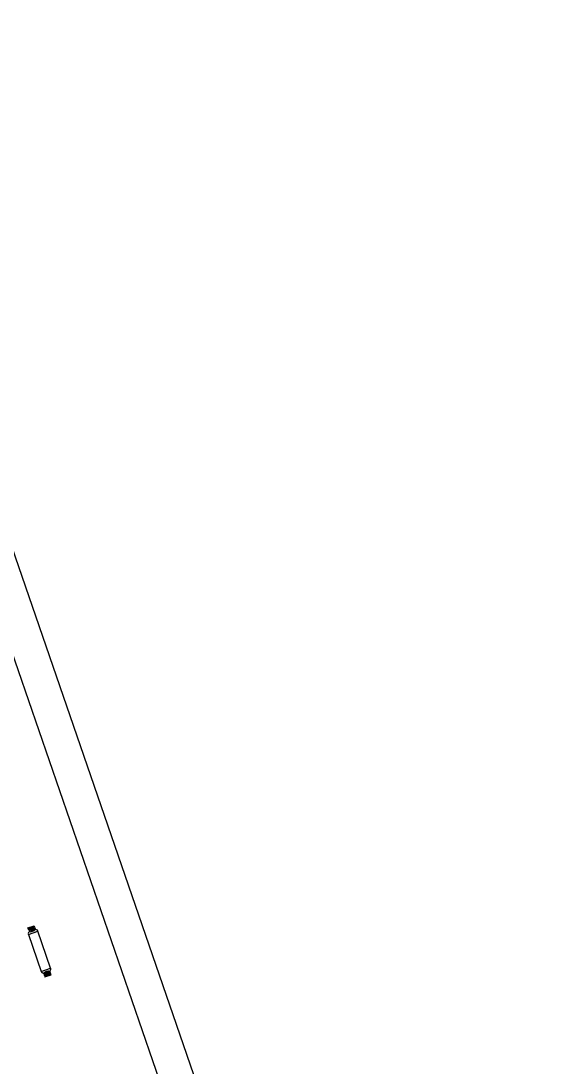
# Model space of a CAD drawing. Extents: x 809431 to 809707, y 818703 to 819368.
# Drawn here: x 809690.41 to 809706.64, y 818736.9 to 818768.35 of the extents above; entities that cross this region are included whole.
import ezdxf

# ---------------------------------------------------------------- set-up
doc = ezdxf.new("R2010")
doc.units = 0
for name, color, linetype in [('Int Glaze', 7, 'Continuous'), ('MAJ230__', 7, 'Continuous'), ('MAJ971__', 7, 'Continuous')]:
    doc.layers.add(name, color=color, linetype=linetype)

msp = doc.modelspace()

# ---------------------------------------------------------------- linework, layer by layer
at = {"layer": 'Int Glaze'}
for p, q in [((809690.637, 818740.891), (809690.636, 818740.895)), ((809690.637, 818740.891), (809690.921, 818740.988)), ((809690.637, 818740.891), (809691.021, 818739.777)), ((809690.678, 818741.021), (809690.663, 818741.016)), ((809690.809, 818741.066), (809690.678, 818741.021)), ((809690.679, 818740.984), (809690.692, 818740.989)), ((809690.692, 818740.989), (809690.699, 818740.97)), ((809690.699, 818740.97), (809690.824, 818741.013)), ((809690.824, 818741.071), (809690.809, 818741.066)), ((809690.83, 818741.036), (809690.817, 818741.032)), ((809690.817, 818741.032), (809690.824, 818741.013)), ((809690.919, 818740.993), (809690.921, 818740.988)), ((809691.304, 818739.875), (809690.921, 818740.988)), ((809691.021, 818739.777), (809691.304, 818739.875)), ((809691.022, 818739.772), (809691.021, 818739.777)), ((809691.111, 818739.729), (809691.124, 818739.733)), ((809691.118, 818739.752), (809691.243, 818739.795)), ((809691.124, 818739.733), (809691.118, 818739.752)), ((809691.133, 818739.699), (809691.118, 818739.694)), ((809691.264, 818739.744), (809691.133, 818739.699)), ((809691.249, 818739.776), (809691.243, 818739.795)), ((809691.262, 818739.781), (809691.249, 818739.776)), ((809691.279, 818739.75), (809691.264, 818739.744)), ((809691.306, 818739.87), (809691.304, 818739.875))]:
    msp.add_line(p, q, dxfattribs=at)
for points in [[(809690.812, 818741.152), (809690.82, 818741.128), (809690.631, 818741.063), (809690.623, 818741.086)], [(809690.83, 818741.1), (809690.838, 818741.076), (809690.649, 818741.011), (809690.641, 818741.034)], [(809690.659, 818741.041), (809690.65, 818741.069), (809690.673, 818741.077), (809690.683, 818741.049)], [(809690.688, 818741.005), (809690.682, 818741.022), (809690.805, 818741.065), (809690.811, 818741.048)], [(809690.728, 818740.98), (809690.726, 818740.987), (809690.792, 818741.009), (809690.794, 818741.003)], [(809690.742, 818740.992), (809690.732, 818741.021), (809690.766, 818741.032), (809690.776, 818741.004)], [(809690.811, 818741.093), (809690.801, 818741.121), (809690.777, 818741.113), (809690.787, 818741.085)], [(809691.301, 818739.731), (809691.293, 818739.754), (809691.104, 818739.689), (809691.112, 818739.666)], [(809691.319, 818739.679), (809691.311, 818739.702), (809691.122, 818739.637), (809691.13, 818739.614)], [(809691.131, 818739.718), (809691.137, 818739.701), (809691.26, 818739.743), (809691.254, 818739.76)], [(809691.131, 818739.672), (809691.141, 818739.644), (809691.164, 818739.652), (809691.154, 818739.68)], [(809691.147, 818739.762), (809691.15, 818739.756), (809691.216, 818739.779), (809691.213, 818739.785)], [(809691.166, 818739.761), (809691.175, 818739.733), (809691.209, 818739.745), (809691.2, 818739.773)], [(809691.282, 818739.724), (809691.292, 818739.696), (809691.268, 818739.688), (809691.258, 818739.716)]]:
    msp.add_lwpolyline(points, close=True, dxfattribs=at)
for points in [[(809690.692, 818740.989), (809690.699, 818740.97), (809690.728, 818740.98), (809690.726, 818740.987), (809690.742, 818740.992), (809690.732, 818741.021), (809690.688, 818741.005), (809690.682, 818741.022), (809690.649, 818741.011), (809690.641, 818741.034), (809690.659, 818741.041), (809690.65, 818741.069), (809690.631, 818741.063), (809690.623, 818741.086), (809690.812, 818741.152), (809690.82, 818741.128), (809690.801, 818741.121), (809690.811, 818741.093), (809690.83, 818741.1), (809690.838, 818741.076), (809690.805, 818741.065), (809690.811, 818741.048), (809690.766, 818741.032), (809690.776, 818741.004), (809690.792, 818741.009), (809690.794, 818741.003), (809690.824, 818741.013), (809690.817, 818741.032)], [(809691.124, 818739.733), (809691.118, 818739.752), (809691.147, 818739.762), (809691.15, 818739.756), (809691.166, 818739.761), (809691.175, 818739.733), (809691.131, 818739.718), (809691.137, 818739.701), (809691.104, 818739.689), (809691.112, 818739.666), (809691.131, 818739.672), (809691.141, 818739.644), (809691.122, 818739.637), (809691.13, 818739.614), (809691.319, 818739.679), (809691.311, 818739.702), (809691.292, 818739.696), (809691.282, 818739.724), (809691.301, 818739.731), (809691.293, 818739.754), (809691.26, 818739.743), (809691.254, 818739.76), (809691.209, 818739.745), (809691.2, 818739.773), (809691.216, 818739.779), (809691.213, 818739.785), (809691.243, 818739.795), (809691.249, 818739.776)]]:
    msp.add_lwpolyline(points, dxfattribs=at)
for centre, start, end in [((809690.702, 818740.918), 109, 199), ((809690.853, 818740.97), 19, 109), ((809691.088, 818739.795), 199, 289), ((809691.24, 818739.847), 289, 19)]:
    msp.add_arc(centre, 0.07, start, end, dxfattribs=at)
at = {"layer": 'MAJ230__'}
msp.add_line((809674.923, 818793.555), (809704.145, 818708.688), dxfattribs=at)
at = {"layer": 'MAJ971__'}
msp.add_lwpolyline([(809706.637, 818704.62), (809675.899, 818793.891)], dxfattribs=at)

doc.saveas('drawing.dxf')
